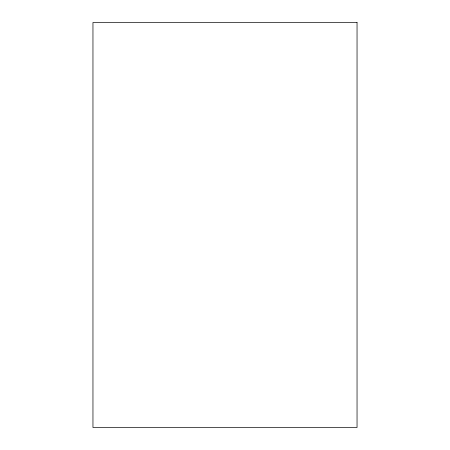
<?xml version="1.0" encoding="UTF-8"?>
<svg xmlns="http://www.w3.org/2000/svg" width="450" height="450" viewBox="0 0 450 450"><rect width="100%" height="100%" fill="white"/><g stroke="black" fill="none" stroke-linecap="round" stroke-linejoin="round"><path stroke-width="0.67" d="M357.041 22.5L92.959 22.5L92.959 427.5L357.041 427.5L357.041 22.5"/></g></svg>
